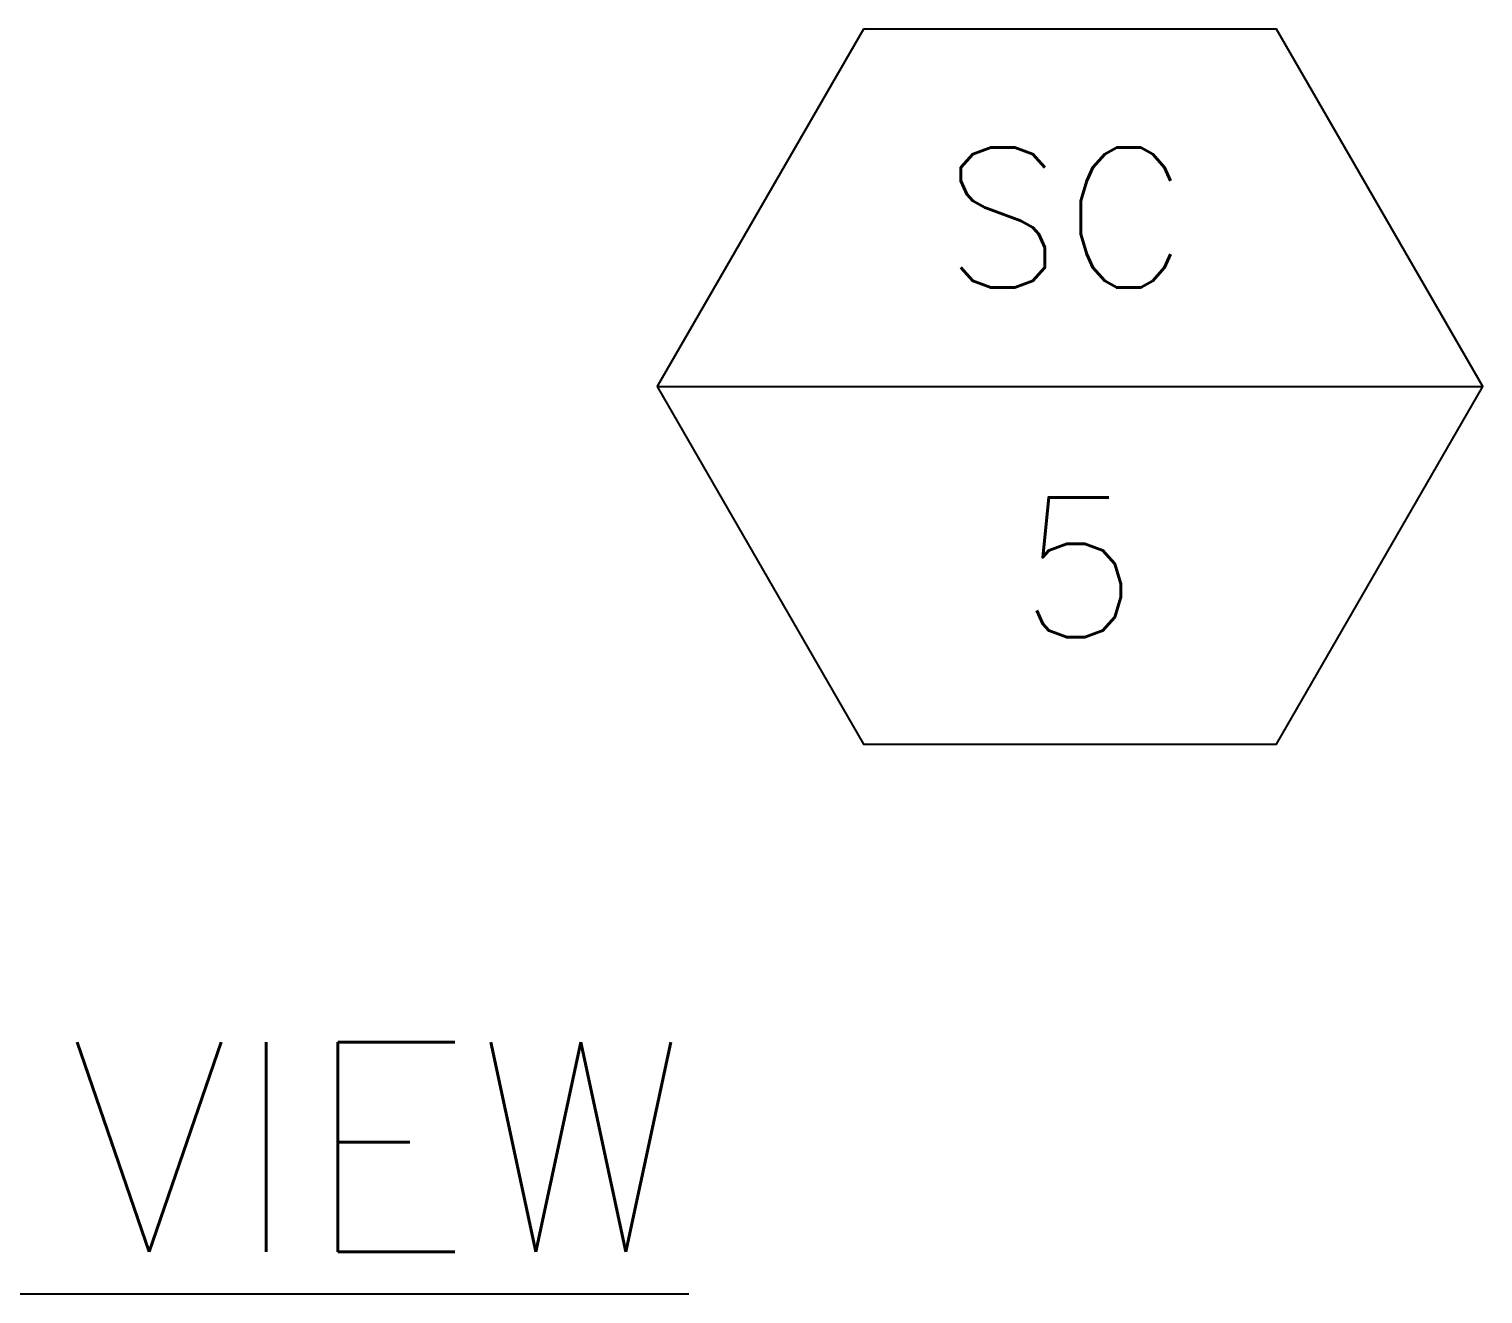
# Model space of a CAD drawing. Header units: inches. Extents: x -883 to 808, y -248 to 1051.
# Drawn here: x -455.4 to -393.1, y -237.3 to -183 of the extents above; entities that cross this region are included whole.
import ezdxf
from ezdxf.enums import TextEntityAlignment as Align

# ---------------------------------------------------------------- set-up
doc = ezdxf.new("R2010")
doc.units = ezdxf.units.IN
doc.header["$MEASUREMENT"] = 0
doc.layers.add('TEXT', color=7, linetype='CONTINUOUS')
doc.styles.add('ROMANS', font='romans.shx', dxfattribs={"height": 6})

msp = doc.modelspace()

# ---------------------------------------------------------------- linework, layer by layer
at = {"layer": 'TEXT'}
msp.add_line((-428.47206, -198.37785), (-393.06174, -198.37785), dxfattribs=at)
msp.add_lwpolyline([(-419.61948, -183.04473), (-428.47206, -198.37785), (-419.61948, -213.71097), (-401.91432, -213.71097), (-393.06174, -198.37785), (-401.91432, -183.04473)], close=True, dxfattribs=at)

# ---------------------------------------------------------------- texts
at = {"layer": 'TEXT', "style": 'ROMANS'}
msp.add_text('%%UFRONT VIEW', height=9, dxfattribs=at).set_placement((-462.60273, -235.49304), align=Align.CENTER)
for tag, p in [('SC', (-410.95267, -194.12884)), ('5', (-410.39538, -209.12803))]:
    msp.add_attdef(tag, text='XX', height=6, dxfattribs=at).set_placement(p, align=Align.CENTER)

doc.saveas('drawing.dxf')
